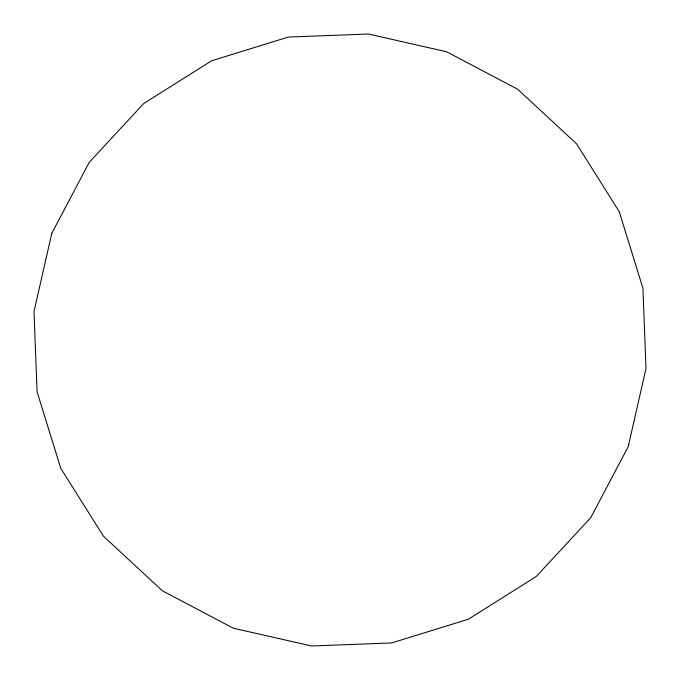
<?xml version="1.0" encoding="UTF-8"?>
<svg xmlns="http://www.w3.org/2000/svg" width="680" height="680" viewBox="0 0 680 680"><rect width="100%" height="100%" fill="white"/><g stroke="black" fill="none" stroke-linecap="round" stroke-linejoin="round"><path stroke-width="1.02" d="M51.782 233.35L34 311.576L37.069 391.748L60.784 468.384L103.53 536.282L162.384 590.792L233.35 628.218L311.576 646L391.748 642.932L468.384 619.216L536.282 576.47L590.792 517.616L628.218 446.649L646 368.424L642.932 288.252L619.216 211.616L576.47 143.718L517.616 89.207L446.649 51.782L368.424 34L288.252 37.069L211.616 60.784L143.718 103.53L89.207 162.384L51.782 233.35"/></g></svg>
